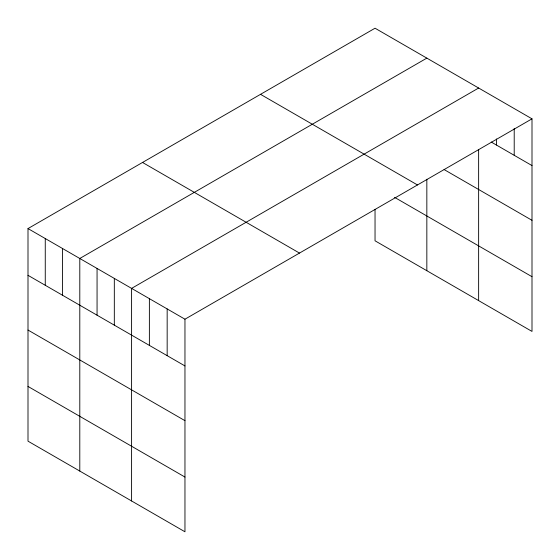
<?xml version="1.0" encoding="UTF-8"?>
<svg xmlns="http://www.w3.org/2000/svg" width="560" height="560" viewBox="0 0 560 560"><rect width="100%" height="100%" fill="white"/><g stroke="black" fill="none" stroke-linecap="round" stroke-linejoin="round"><path stroke-width="0.84" d="M532 118.832L184.961 319.2L184.961 531.783L28 441.168L28 228.578L375.039 28.217L532 118.832L532 331.422L375.039 240.8L375.039 209.531M426.839 58.121L79.793 258.482L79.793 471.072M478.632 88.025L131.593 288.386L131.593 500.976M491.232 142.037L532 165.578M444.101 169.561L532 220.304M260.519 94.332L417.473 184.954M394.562 197.344L532 276.696M142.527 162.456L299.481 253.078M28 228.578L184.961 319.2M28 275.317L184.961 365.939M28 330.05L184.961 420.665M28 386.435L184.961 477.057M514.213 128.471L514.213 155.309M496.426 138.978L496.426 145.033M478.632 149.534L478.632 300.615M426.839 179.242L426.839 270.711M167.167 308.924L167.167 355.67M149.38 298.655L149.38 345.401M114.324 278.418L114.324 325.157M97.062 268.45L97.062 315.189M62.531 248.514L62.531 295.253M45.262 238.546L45.262 285.285"/></g></svg>
